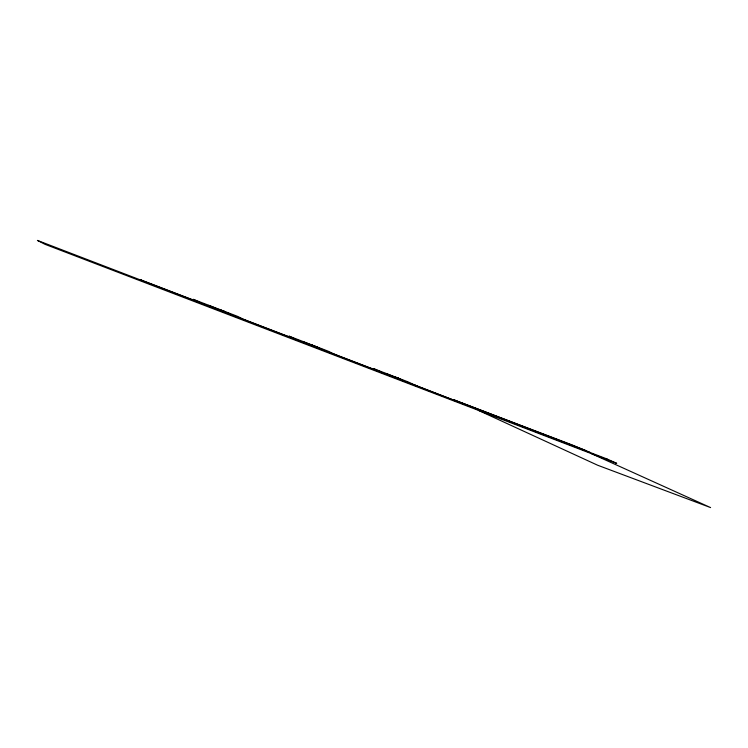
<?xml version="1.0" encoding="UTF-8"?>
<svg xmlns="http://www.w3.org/2000/svg" width="748" height="748" viewBox="0 0 748 748"><rect width="100%" height="100%" fill="white"/><g stroke="black" fill="none" stroke-linecap="round" stroke-linejoin="round"><path stroke-width="1.12" d="M455.784 400.76L453.41 399.666L572.22 444.966L590.322 452.568M453.41 399.666L585.516 450.399M199.604 302.426L140.4 279.705L142.466 280.724M243.876 319.415L295.731 339.33M334.683 354.281L380.498 371.859M415.028 385.117L459.553 402.396M591.546 453.709L710.6 507.593L597.708 465.256L478.281 410.315M417.393 386.211L408.006 381.863L373.542 368.614L382.836 372.953M397.973 378.086L398.731 378.432L394.243 376.712L404.378 381.059L385.846 373.42M336.993 355.365L327.839 351.055L288.999 336.132L298.003 340.405M316.404 346.745L317.133 347.091L312.084 345.146L322.64 349.681L302.734 341.49M246.083 320.481L237.312 316.264L193.208 299.322L201.754 303.473M224.176 311.308L224.877 311.645L219.145 309.438L230.132 314.179L208.655 305.343M606.993 458.963L37.4 240.407L45.039 244.334L616.726 463.358L606.993 458.963"/></g></svg>
